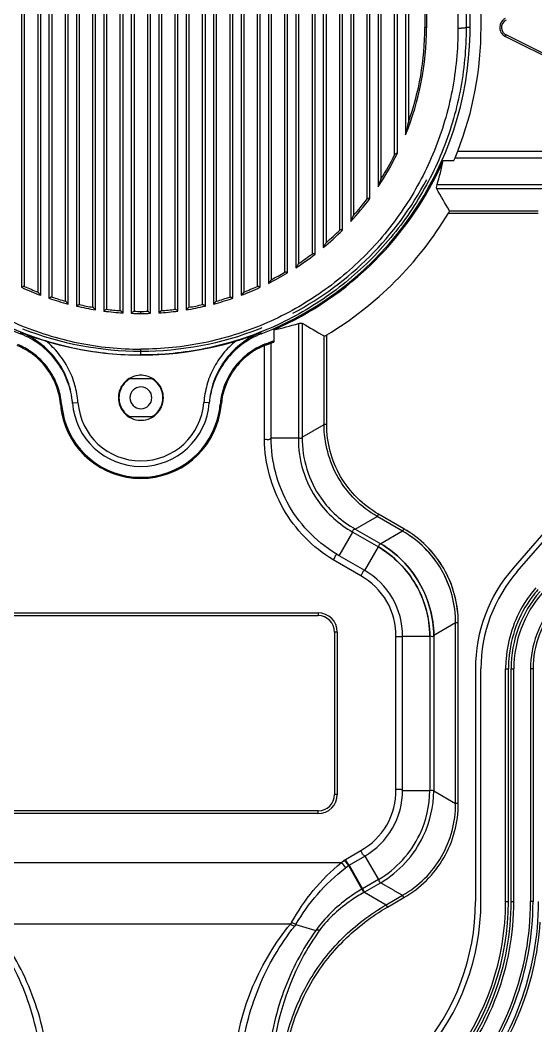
# Model space of a CAD drawing. Header units: millimetres. Extents: x -1070 to 42146, y 1440 to 12921.
# Drawn here: x 6972.3 to 7066.3, y 2835.8 to 3019.2 of the extents above; entities that cross this region are included whole.
import ezdxf

# ---------------------------------------------------------------- set-up
doc = ezdxf.new("R2010")
doc.units = ezdxf.units.MM

msp = doc.modelspace()

# ---------------------------------------------------------------- linework, layer by layer
at = {"color": 7, "linetype": 'Continuous', "lineweight": -3}
for p, q in [((6972.525, 3057.826), (6972.525, 2970.461)), ((6973.025, 3057.826), (6973.025, 2970.64)), ((6975.525, 2969.592), (6975.525, 3057.826)), ((6976.025, 2969.002), (6976.025, 3057.826)), ((6977.525, 3057.826), (6977.525, 2968.466)), ((6978.025, 3057.826), (6978.025, 2968.693)), ((6980.525, 2967.936), (6980.525, 3057.826)), ((6981.025, 2967.411), (6981.025, 3057.826)), ((6982.525, 3057.826), (6982.525, 2967.04)), ((6983.025, 3057.826), (6983.025, 2967.314)), ((6985.525, 2966.821), (6985.525, 3057.826)), ((6986.025, 2966.353), (6986.025, 3057.826)), ((6987.525, 3057.826), (6987.525, 2966.135)), ((6988.025, 3057.826), (6988.025, 2966.455)), ((6990.525, 2966.212), (6990.525, 3057.826)), ((6991.025, 2965.796), (6991.025, 3057.826)), ((6992.525, 3057.826), (6992.525, 2965.724)), ((6993.025, 3057.826), (6993.025, 2966.091)), ((6995.525, 2966.091), (6995.525, 3057.826)), ((6996.025, 2965.724), (6996.025, 3057.826)), ((6997.525, 3057.826), (6997.525, 2965.796)), ((6998.025, 3057.826), (6998.025, 2966.212)), ((7000.525, 2966.455), (7000.525, 3057.826)), ((7001.025, 2966.135), (7001.025, 3057.826)), ((7002.525, 3057.826), (7002.525, 2966.353)), ((7003.025, 3057.826), (7003.025, 2966.821)), ((7005.525, 2967.314), (7005.525, 3057.826)), ((7006.025, 2967.04), (7006.025, 3057.826)), ((7007.525, 3057.826), (7007.525, 2967.411)), ((7008.025, 3057.826), (7008.025, 2967.936)), ((7010.525, 2968.693), (7010.525, 3057.826)), ((7011.025, 2968.466), (7011.025, 3057.826)), ((7012.525, 3057.826), (7012.525, 2969.002)), ((7013.025, 3057.826), (7013.025, 2969.592)), ((7015.525, 2970.64), (7015.525, 3057.826)), ((7016.025, 2970.461), (7016.025, 3057.826)), ((7017.525, 3057.826), (7017.525, 2971.181)), ((7018.025, 3057.826), (7018.025, 2971.848)), ((7020.525, 2973.239), (7020.525, 3057.826)), ((7021.025, 2973.101), (7021.025, 3057.826)), ((7022.525, 3057.826), (7022.525, 2974.036)), ((7023.025, 3057.826), (7023.025, 2974.797)), ((7025.525, 2976.592), (7025.525, 3057.826)), ((7026.025, 2976.509), (7026.025, 3057.826)), ((7027.525, 3057.826), (7027.525, 2977.71)), ((7028.025, 3057.826), (7028.025, 2978.596)), ((7030.525, 2980.917), (7030.525, 3057.826)), ((7031.025, 2980.898), (7031.025, 3057.826)), ((7032.525, 3057.826), (7032.525, 2982.459)), ((7033.025, 3057.826), (7033.025, 2983.526)), ((7035.525, 2986.613), (7035.525, 3057.826)), ((7036.025, 2986.68), (7036.025, 3057.826)), ((7037.525, 3057.826), (7037.525, 2988.806)), ((7038.025, 3057.826), (7038.025, 2990.185)), ((7040.525, 2994.673), (7040.525, 3057.826)), ((7041.025, 2994.887), (7041.025, 3057.826)), ((7042.525, 3057.826), (7042.525, 2998.251)), ((7043.025, 3057.826), (7043.025, 3000.462)), ((7046.025, 3057.826), (7046.025, 3017.826)), ((7046.325, 3057.826), (7046.325, 3017.791)), ((7054.275, 3017.826), (7054.275, 3052.473)), ((7056.275, 3017.826), (7056.275, 3040.347)), ((7054.275, 3017.826), (7053.552, 3017.826)), ((7060.679, 3016.194), (7060.824, 3016.484)), ((7085.728, 3003.669), (7060.679, 3016.194)), ((7085.873, 3003.96), (7060.824, 3016.484)), ((7040.525, 2994.61), (7040.525, 2994.673)), ((7051.55, 2994.087), (7069.065, 2994.088)), ((7052.04, 2995.305), (7069.411, 2995.305)), ((7049.393, 2993.583), (7051.339, 2993.583)), ((7037.995, 2990.139), (7037.987, 2990.125)), ((7068.964, 2988.408), (7048.189, 2988.408)), ((7069.065, 2989.122), (7048.248, 2989.122)), ((7035.525, 2986.577), (7035.525, 2986.613)), ((7032.999, 2983.497), (7032.976, 2983.462)), ((7050.325, 2983.949), (7066.669, 2983.949)), ((7050.499, 2984.432), (7066.669, 2984.432)), ((7030.525, 2980.894), (7030.525, 2980.917)), ((7028.002, 2978.577), (7027.97, 2978.535)), ((7025.525, 2976.577), (7025.525, 2976.592)), ((7020.525, 2973.228), (7020.525, 2973.239)), ((7017.963, 2971.794), (7017.525, 2971.181)), ((7018.007, 2971.838), (7017.963, 2971.794)), ((7012.959, 2969.541), (7012.525, 2969.002)), ((6994.275, 2965.695), (6994.275, 2966.076)), ((7018.517, 2962.707), (7018.517, 2960.493)), ((7022.978, 2963.852), (7022.979, 2943.035)), ((7023.693, 2963.912), (7023.693, 2943.137)), ((7027.668, 2945.432), (7027.668, 2961.601)), ((7028.151, 2945.432), (7028.151, 2961.775)), ((6994.275, 2958.124), (6994.275, 2959.189)), ((7016.796, 2959.844), (7016.719, 2960.029)), ((7016.796, 2942.69), (7016.801, 2959.846)), ((7018.012, 2943.035), (7018.013, 2960.114)), ((7018.013, 2960.114), (7018.013, 2960.284)), ((6992.338, 2953.826), (6996.211, 2953.826)), ((6979.627, 2949.083), (6979.826, 2949.1)), ((6981.809, 2949.392), (6982.807, 2949.467)), ((7006.74, 2949.392), (7005.742, 2949.467)), ((7008.922, 2949.083), (7008.723, 2949.1)), ((6996.211, 2946.826), (6992.338, 2946.826)), ((7023.693, 2943.137), (7027.668, 2945.432)), ((7028.151, 2945.432), (7027.668, 2945.432)), ((7085.11, 2945.742), (7062.119, 2919.293)), ((7062.874, 2918.637), (7085.865, 2945.086)), ((7018.012, 2943.035), (7022.979, 2943.035)), ((7033.352, 2926.406), (7037.327, 2928.701)), ((7037.569, 2929.12), (7037.327, 2928.701)), ((7041.978, 2926.017), (7037.327, 2928.701)), ((7042.219, 2926.435), (7037.569, 2929.12)), ((7033.352, 2926.406), (7038.002, 2923.721)), ((7041.978, 2926.017), (7038.002, 2923.721)), ((7042.219, 2926.435), (7041.978, 2926.017)), ((7030.423, 2921.536), (7032.908, 2925.84)), ((7032.908, 2925.84), (7037.556, 2923.152)), ((7035.075, 2918.854), (7037.556, 2923.152)), ((7034.338, 2917.873), (7029.315, 2920.773)), ((7035.075, 2918.854), (7030.423, 2921.536)), ((6961.975, 2911.126), (7026.575, 2911.126)), ((6961.975, 2911.126), (7026.575, 2911.126)), ((6961.975, 2910.626), (7026.575, 2910.626)), ((6961.975, 2910.626), (7026.575, 2910.626)), ((7026.575, 2911.126), (7026.575, 2910.626)), ((7026.575, 2911.126), (7026.575, 2910.626)), ((7051.637, 2909.286), (7047.661, 2906.991)), ((7051.637, 2909.286), (7047.661, 2906.991)), ((7051.637, 2876.365), (7051.637, 2909.286)), ((7052.12, 2909.286), (7051.637, 2909.286)), ((7052.12, 2909.286), (7051.637, 2909.286)), ((7052.12, 2876.365), (7052.12, 2909.286)), ((7030.075, 2907.626), (7029.575, 2907.626)), ((7029.575, 2907.626), (7029.575, 2878.026)), ((7030.075, 2907.626), (7029.575, 2907.626)), ((7030.075, 2907.626), (7030.075, 2878.026)), ((7040.764, 2878.913), (7040.764, 2906.739)), ((7041.982, 2906.89), (7046.946, 2906.89)), ((7041.982, 2878.762), (7041.982, 2906.89)), ((7041.982, 2906.89), (7046.946, 2906.89)), ((7046.946, 2906.89), (7046.946, 2878.762)), ((7047.661, 2906.991), (7047.661, 2878.661)), ((7055.251, 2900.924), (7055.251, 2858.504)), ((7056.251, 2858.504), (7056.251, 2900.924)), ((7060.751, 2858.504), (7060.751, 2900.924)), ((7060.751, 2900.924), (7061.251, 2900.924)), ((7061.251, 2858.504), (7061.251, 2900.924)), ((7061.751, 2858.504), (7061.751, 2900.924)), ((7061.751, 2900.924), (7062.251, 2900.924)), ((7062.251, 2858.504), (7062.251, 2900.924)), ((7065.293, 2900.924), (7065.293, 2858.504)), ((7065.751, 2900.924), (7065.293, 2900.924)), ((7065.751, 2900.924), (7065.751, 2858.504)), ((7041.982, 2878.762), (7046.946, 2878.762)), ((7047.661, 2878.661), (7051.637, 2876.365)), ((7030.075, 2878.026), (7029.575, 2878.026)), ((7026.575, 2875.026), (6961.975, 2875.026)), ((7026.575, 2874.526), (7026.575, 2875.026)), ((7052.12, 2876.365), (7051.637, 2876.365)), ((7026.575, 2874.526), (6961.975, 2874.526)), ((7031.539, 2866.163), (7034.338, 2867.779)), ((6957.733, 2865.612), (7030.816, 2865.612)), ((7030.816, 2865.612), (7031.353, 2866.02)), ((7030.816, 2865.612), (7031.562, 2864.629)), ((7031.353, 2866.02), (7031.539, 2866.163)), ((7031.353, 2866.02), (7032.088, 2865.04)), ((7032.212, 2865.146), (7035.075, 2866.798)), ((7035.075, 2866.798), (7037.556, 2862.499)), ((7031.562, 2864.629), (7032.089, 2865.039)), ((7032.088, 2865.041), (7032.215, 2865.141)), ((7032.088, 2865.041), (7034.566, 2860.77)), ((7032.212, 2865.146), (7034.695, 2860.845)), ((7037.556, 2862.499), (7034.695, 2860.845)), ((7038.002, 2861.93), (7035.011, 2860.204)), ((7038.002, 2861.93), (7040.399, 2860.546)), ((7034.695, 2860.845), (7034.566, 2860.77)), ((7035.011, 2860.204), (7034.905, 2860.143)), ((7035.011, 2860.204), (7038.987, 2857.908)), ((7040.399, 2860.546), (7040.515, 2860.48)), ((7040.515, 2860.48), (7041.978, 2859.635)), ((7038.987, 2857.908), (7041.37, 2859.284)), ((7039.228, 2857.49), (7042.219, 2859.217)), ((7041.37, 2859.284), (7041.978, 2859.635)), ((7042.219, 2859.217), (7041.978, 2859.635)), ((7060.751, 2858.504), (7061.251, 2858.504)), ((7061.751, 2858.504), (7062.251, 2858.504)), ((7065.751, 2858.504), (7065.293, 2858.504)), ((7039.228, 2857.49), (7038.987, 2857.908)), ((7021.534, 2854.398), (6967.015, 2854.398)), ((7022.541, 2854.284), (7026.147, 2853.195))]:
    msp.add_line(p, q, dxfattribs=at)
for centre, radius, start, end in [((16810.522, 3057.804), 9758.551, 179.9998714, 180.2357639), ((16726.316, 3057.804), 9672.847, 179.9998709, 180.236806), ((6994.189, 3017.79), 52.136, 337.98928, 0.0005), ((6994.275, 3017.826), 51.75, 340.39514, 0), ((6994.275, 3017.826), 62, 338.70048, 0), ((6994.275, 3017.826), 60, 358.91094, 0), ((7061.495, 3017.826), 1.825, 133.41089, 192.46167), ((7061.495, 3017.826), 1.5, 133.48145, 201.14593), ((7061.495, 3017.826), 1.825, 116.56505, 133.41089), ((7061.495, 3017.826), 1.5, 116.56505, 133.48145), ((6994.275, 3017.826), 60, 181.08906, 248.56649), ((6994.275, 3017.826), 60, 291.43351, 358.91094), ((7061.495, 3017.826), 1.825, 192.46167, 226.21234), ((7061.495, 3017.826), 1.5, 201.14593, 226.51921), ((7061.495, 3017.826), 1.825, 226.21234, 243.43495), ((7061.495, 3017.826), 1.5, 226.51921, 243.43495), ((6994.275, 3017.826), 51.75, 340.28111, 340.39514), ((6994.213, 3017.78), 52.109, 326.21823, 333.93918), ((6994.275, 3017.826), 51.75, 327.71596, 333.34447), ((6994.275, 3017.826), 51.75, 333.34447, 333.42269), ((6994.275, 3017.826), 62, 336.98268, 337.48775), ((6994.275, 3017.826), 62, 337.48775, 338.70048), ((6994.275, 3017.826), 60.214, 293.74111, 336.25889), ((6994.275, 3017.826), 51.75, 327.65571, 327.71596), ((6994.275, 3017.826), 59, 298.00459, 332.00012), ((6831.232, 2859.679), 252.273, 29.63806, 30.68238), ((6994.206, 3017.789), 52.121, 317.3236, 323.35465), ((6994.275, 3017.826), 51.75, 318.48586, 322.85419), ((6994.275, 3017.826), 51.75, 322.85419, 322.90375), ((6994.275, 3017.826), 65.493, 301.14836, 328.85164), ((6994.275, 3017.826), 51.75, 318.44392, 318.48586), ((6994.229, 3017.773), 52.093, 309.72925, 314.93859), ((6994.275, 3017.826), 51.75, 310.7057, 314.46577), ((6994.275, 3017.826), 51.75, 314.46577, 314.5023), ((6994.275, 3017.826), 51.75, 310.67346, 310.7057), ((6994.244, 3017.759), 52.072, 302.89492, 307.61227), ((6994.275, 3017.826), 51.75, 303.74898, 307.14719), ((6994.275, 3017.826), 51.75, 307.14719, 307.17616), ((6994.275, 3017.826), 51.75, 303.72273, 303.74898), ((6994.256, 3017.744), 52.054, 296.55221, 300.94744), ((6994.275, 3017.826), 51.75, 297.29625, 297.31827), ((6994.275, 3017.826), 51.75, 297.31827, 300.48031), ((6994.275, 3017.826), 51.75, 300.48031, 300.5047), ((6994.286, 3017.733), 52.041, 245.2814, 249.45721), ((6994.275, 3017.826), 51.75, 245.73487, 245.75571), ((6994.275, 3017.826), 51.75, 245.75571, 248.75733), ((6994.263, 3017.733), 52.041, 290.54279, 294.7186), ((6994.275, 3017.826), 51.75, 291.24267, 294.24429), ((6994.275, 3017.826), 51.75, 294.24429, 294.26513), ((6994.275, 3017.826), 51.75, 248.75733, 248.77693), ((6994.282, 3017.727), 52.033, 251.21307, 255.23918), ((6994.275, 3017.826), 51.75, 251.68034, 251.69877), ((6994.275, 3017.826), 51.75, 251.69877, 254.59125), ((6994.267, 3017.727), 52.033, 284.76082, 288.78693), ((6994.275, 3017.826), 51.75, 285.40875, 288.30123), ((6994.275, 3017.826), 51.75, 288.30123, 288.31966), ((6994.275, 3017.826), 51.75, 291.22307, 291.24267), ((6994.275, 3017.826), 51.75, 254.59125, 254.60922), ((6994.278, 3017.719), 52.025, 256.94283, 260.87158), ((6994.275, 3017.826), 51.75, 257.42699, 257.44398), ((6994.275, 3017.826), 51.75, 257.44398, 260.26539), ((6994.275, 3017.826), 51.75, 260.26539, 260.28219), ((6994.275, 3017.826), 51.75, 263.047, 263.06329), ((6994.275, 3017.826), 51.75, 263.06329, 265.84449), ((6994.275, 3017.826), 51.75, 274.15551, 276.93671), ((6994.275, 3017.826), 51.75, 276.93671, 276.953), ((6994.271, 3017.719), 52.025, 279.12842, 283.05717), ((6994.275, 3017.826), 51.75, 279.71781, 279.73461), ((6994.275, 3017.826), 51.75, 279.73461, 282.55602), ((6994.275, 3017.826), 51.75, 282.55602, 282.57301), ((6994.275, 3017.826), 51.75, 285.39078, 285.40875), ((6994.276, 3017.714), 52.019, 262.54273, 266.41644), ((6994.275, 3017.826), 51.75, 265.84449, 265.86054), ((6994.275, 3017.704), 52.01, 268.07159, 269.99981), ((6994.275, 3017.826), 51.75, 268.59998, 268.6158), ((6994.275, 3017.826), 51.75, 268.6158, 270), ((6994.275, 3017.826), 51.75, 270, 271.3842), ((6994.274, 3017.704), 52.01, 270.00019, 271.92841), ((6994.275, 3017.826), 51.75, 271.3842, 271.40002), ((6994.273, 3017.714), 52.019, 273.58356, 277.45727), ((6994.275, 3017.826), 51.75, 274.13946, 274.15551), ((6994.275, 3017.826), 59, 248.54205, 291.45795), ((6994.275, 3017.826), 59, 291.45795, 291.99994), ((7152.422, 3180.868), 252.273, 239.31762, 240.36194), ((7001.506, 2962.022), 29.157, 179.5727, 180.09088), ((6987.043, 2962.022), 29.157, 359.90912, 0.4273), ((6966.843, 2947.969), 12.85, 53.23352, 67.53289), ((6966.868, 2948.014), 12.998, 54.89393, 67.56168), ((6994.275, 3017.826), 59.721, 253.17026, 286.82974), ((7021.682, 2948.012), 13.001, 117.23323, 125.66764), ((7021.691, 2947.998), 12.818, 117.24025, 125.66214), ((7021.678, 2948.02), 12.993, 115.97378, 117.23261), ((7021.712, 2947.951), 12.869, 112.43683, 117.23053), ((7021.683, 2948.009), 13.004, 112.43902, 115.97326), ((7021.676, 2948.025), 12.987, 111.43364, 112.43896), ((7021.911, 2946.096), 14.668, 109.44872, 110.38888), ((6994.275, 3017.826), 62, 291.43351, 291.89913), ((6992.458, 3029.466), 73.751, 289.45868, 290.27339), ((6994.275, 3017.826), 62, 291.89913, 292.31463), ((6994.275, 3017.826), 62, 292.31463, 292.61085), ((6994.396, 3017.826), 62.2, 292.31463, 292.81735), ((6966.859, 2948.003), 13.013, 16.21243, 54.8893), ((6966.858, 2948.002), 12.814, 16.21359, 53.20108), ((7021.691, 2948.002), 13.014, 125.67389, 162.92209), ((7021.69, 2948.002), 12.814, 125.67284, 162.92162), ((6994.275, 2950.326), 4.1, 96.92308, 145.38462), ((6994.275, 2950.326), 4, 118.95502, 139.30343), ((6994.275, 2950.326), 4.1, 83.07692, 96.92308), ((6994.275, 2950.326), 4.1, 34.61538, 83.07692), ((6994.275, 2950.326), 4, 40.69638, 61.04498), ((6994.275, 2950.326), 4, 139.30343, 180), ((6994.275, 2950.326), 4.1, 159.23077, 163.8474), ((6994.275, 2950.326), 4.1, 145.38462, 159.23077), ((6994.275, 2950.326), 2, 0, 180), ((6994.275, 2950.326), 4, 0, 40.69638), ((6994.275, 2950.326), 4.1, 20.76923, 34.61538), ((6994.275, 2950.326), 4.1, 0, 20.76923), ((7021.698, 2947.999), 13.022, 162.91828, 175.15025), ((7021.734, 2947.992), 12.859, 162.9351, 175.13286), ((6966.841, 2947.997), 12.832, 9.49956, 16.21489), ((6966.852, 2947.999), 13.021, 9.49704, 16.21811), ((6966.845, 2947.998), 12.828, 4.85105, 9.49631), ((6966.847, 2947.999), 13.026, 4.85036, 9.49672), ((6966.847, 2947.999), 15.026, 5.32196, 7.06333), ((6966.826, 2948.27), 15.025, 4.28349, 6.02585), ((6994.275, 2950.326), 4.1, 163.8474, 180), ((6994.275, 2950.326), 4.1, 180, 200.76923), ((6994.275, 2950.326), 4, 180, 220.69638), ((6994.275, 2950.326), 2, 180, 0), ((6994.275, 2950.326), 4, 319.30343, 0), ((6994.275, 2950.326), 4.1, 343.8474, 0), ((7021.723, 2948.27), 15.025, 173.90716, 175.71647), ((7021.702, 2947.999), 15.026, 172.86973, 174.67803), ((6994.275, 2950.326), 14.7, 184.84983, 190.57653), ((6994.275, 2950.326), 14.5, 184.84983, 190.52632), ((6966.862, 2948), 15.011, 4.84986, 5.32178), ((6994.275, 2950.326), 12.5, 184.283, 355.717), ((6994.275, 2950.326), 11.5, 184.283, 355.717), ((6994.275, 2950.326), 4.1, 200.76923, 214.61538), ((6994.275, 2950.326), 4.1, 325.38462, 339.23077), ((6994.275, 2950.326), 4.1, 339.23077, 343.8474), ((7021.687, 2948), 15.011, 174.67822, 175.15014), ((6994.275, 2950.326), 14.5, 349.47355, 355.15017), ((6994.275, 2950.326), 14.7, 349.37326, 355.15017), ((6994.275, 2950.326), 14.7, 190.57653, 349.37326), ((6994.275, 2950.326), 14.5, 190.52632, 349.47355), ((6994.275, 2950.326), 4.1, 214.61538, 263.07692), ((6994.275, 2950.326), 4, 220.69638, 241.04498), ((6994.275, 2950.326), 4.1, 263.07692, 276.92308), ((6994.275, 2950.326), 4.1, 276.92308, 325.38462), ((6994.275, 2950.326), 4, 298.95502, 319.30343), ((7027.851, 2906.701), 19.101, 30.01062, 59.46096), ((7027.919, 2906.743), 19.745, 30.00407, 59.29632), ((7083.251, 2900.924), 28, 139, 180), ((7083.251, 2900.924), 27, 139, 180), ((7027.841, 2906.709), 19.106, 0.54259, 29.97723), ((7027.916, 2906.748), 19.746, 0.70355, 29.98793), ((7083.251, 2900.924), 21.5, 139, 180), ((7083.251, 2900.924), 22.5, 139, 148.12423), ((7083.251, 2900.924), 22.5, 139, 148.12423), ((7083.251, 2900.924), 22, 139, 143.55557), ((7083.251, 2900.924), 22, 139, 143.55557), ((7083.251, 2900.924), 22, 143.55557, 175.44446), ((7083.251, 2900.924), 22, 143.55557, 175.44446), ((7083.251, 2900.924), 21, 139, 180), ((7083.251, 2900.924), 22.5, 148.12423, 175.4116), ((7083.251, 2900.924), 22.5, 148.12423, 175.4116), ((7083.251, 2900.924), 17.958, 139, 180), ((7083.251, 2900.924), 17.5, 139, 180), ((7026.575, 2907.626), 3.5, 0, 90), ((7026.575, 2907.626), 3.5, 0, 90), ((7026.575, 2907.626), 3, 0, 90), ((7026.575, 2907.626), 3, 0, 90), ((7083.251, 2900.924), 22.5, 175.4116, 180), ((7083.251, 2900.924), 22, 175.44446, 180), ((7027.853, 2878.939), 19.094, 334.59076, 359.46812), ((7027.917, 2878.903), 19.745, 334.58636, 359.29822), ((7026.575, 2878.026), 3, 270, 0), ((7026.575, 2878.026), 3.5, 270, 0), ((7027.859, 2878.942), 19.09, 300.53071, 334.5756), ((7027.922, 2878.905), 19.741, 300.70126, 334.57518), ((7013.251, 2858.504), 42, 319, 0), ((7013.251, 2858.504), 43, 319, 0), ((7013.251, 2858.504), 48.5, 319, 0), ((7013.251, 2858.504), 49, 319, 0), ((7013.251, 2858.504), 47.5, 322.41991, 0), ((7013.251, 2858.504), 48, 322.41667, 0), ((7013.251, 2858.504), 52.042, 319, 0), ((7013.251, 2858.504), 52.5, 319, 0), ((7013.251, 2858.504), 53.5, 319, 0), ((7031.05, 2847.408), 11.807, 141.92271, 143.69975), ((7013.251, 2858.504), 53.958, 319, 355.98531), ((7030.373, 2847.552), 10.337, 139.33201, 141.31196), ((7100.042, 2783.057), 53.5, 98, 139)]:
    msp.add_arc(centre, radius, start, end, dxfattribs=at)
for centre, major_axis, start_param, end_param in [((6994.275, 3005.969), (0, 57.668), -1.867258, -1.7872617), ((7006.131, 3017.826), (57.668, 0), -1.354331, -1.2743346)]:
    msp.add_ellipse(centre, major_axis=major_axis, ratio=0.9786351, start_param=start_param, end_param=end_param, dxfattribs=at)
for points, knots in [([(6934.997, 3017.826), (6934.981, 3013.933), (6935.716, 3006.137), (6939.064, 2994.915), (6944.516, 2984.574), (6951.871, 2975.491), (6960.874, 2967.997), (6971.211, 2962.388), (6982.491, 2958.91), (6990.35, 2958.124), (6994.275, 2958.124)], [0, 0, 0, 0, 0.1251144, 0.2497595, 0.374091, 0.498394, 0.6229962, 0.7481432, 0.8738798, 1, 1, 1, 1]), ([(7053.552, 3017.826), (7053.568, 3013.933), (7052.834, 3006.137), (7049.485, 2994.915), (7044.033, 2984.574), (7036.678, 2975.491), (7027.675, 2967.997), (7017.338, 2962.388), (7006.058, 2958.91), (6998.199, 2958.124), (6994.275, 2958.124)], [0, 0, 0, 0, 0.1251144, 0.2497595, 0.374091, 0.498394, 0.6229962, 0.7481432, 0.8738798, 1, 1, 1, 1]), ([(7046.325, 3017.791), (7046.286, 3017.791), (7046.215, 3017.792), (7046.123, 3017.799), (7046.062, 3017.808), (7046.033, 3017.816), (7046.025, 3017.823), (7046.025, 3017.826)], [0, 0, 0, 0, 0.375574, 0.6948417, 0.9107848, 0.9706595, 1, 1, 1, 1]), ([(7053.552, 3017.826), (7053.547, 3017.81), (7053.499, 3017.782), (7053.41, 3017.754), (7053.267, 3017.725), (7053.083, 3017.7), (7052.86, 3017.679), (7052.513, 3017.657), (7052.24, 3017.65), (7052.053, 3017.649)], [0, 0, 0, 0, 0.0330861, 0.096595, 0.1915285, 0.3152471, 0.4635662, 0.6312398, 1, 1, 1, 1]), ([(6936.496, 3017.649), (6936.48, 3013.845), (6937.192, 3006.229), (6940.441, 2995.26), (6945.737, 2985.145), (6952.89, 2976.249), (6961.657, 2968.897), (6971.74, 2963.385), (6982.757, 2959.963), (6990.439, 2959.189), (6994.275, 2959.189)], [0, 0, 0, 0, 0.1251275, 0.249761, 0.3740615, 0.4983266, 0.6229014, 0.7480487, 0.8738203, 1, 1, 1, 1]), ([(7052.053, 3017.649), (7052.069, 3013.845), (7051.357, 3006.229), (7048.108, 2995.26), (7042.812, 2985.145), (7035.66, 2976.249), (7026.892, 2968.897), (7016.809, 2963.385), (7005.792, 2959.963), (6998.11, 2959.189), (6994.275, 2959.189)], [0, 0, 0, 0, 0.1251275, 0.249761, 0.3740615, 0.4983266, 0.6229014, 0.7480487, 0.8738203, 1, 1, 1, 1]), ([(7042.99, 3000.365), (7042.976, 3000.326), (7042.954, 3000.241), (7042.913, 3000.069), (7042.865, 2999.847), (7042.808, 2999.58), (7042.734, 2999.224), (7042.64, 2998.78), (7042.563, 2998.427), (7042.525, 2998.251)], [0, 0, 0, 0, 0.0582009, 0.1202619, 0.2461683, 0.3724634, 0.4986372, 0.7501148, 1, 1, 1, 1]), ([(7041.025, 2994.887), (7040.972, 2994.872), (7040.872, 2994.847), (7040.734, 2994.808), (7040.622, 2994.758), (7040.571, 2994.702), (7040.556, 2994.673)], [0, 0, 0, 0, 0.3111429, 0.5881565, 0.8128681, 1, 1, 1, 1]), ([(7037.987, 2990.125), (7037.963, 2990.078), (7037.925, 2989.973), (7037.867, 2989.813), (7037.81, 2989.646), (7037.734, 2989.421), (7037.64, 2989.14), (7037.563, 2988.917), (7037.525, 2988.806)], [0, 0, 0, 0, 0.1129388, 0.2381463, 0.3654384, 0.4931188, 0.7477363, 1, 1, 1, 1]), ([(7048.189, 2988.408), (7048.142, 2988.486), (7048.149, 2988.748), (7048.205, 2988.977), (7048.248, 2989.122)], [0, 0, 0, 0, 0.3754313, 1, 1, 1, 1]), ([(7036.025, 2986.68), (7035.925, 2986.675), (7035.789, 2986.676), (7035.627, 2986.664), (7035.567, 2986.633), (7035.552, 2986.613)], [0, 0, 0, 0, 0.6144303, 0.8399028, 1, 1, 1, 1]), ([(7032.976, 2983.462), (7032.955, 2983.427), (7032.918, 2983.348), (7032.844, 2983.185), (7032.751, 2982.971), (7032.639, 2982.714), (7032.563, 2982.543), (7032.525, 2982.459)], [0, 0, 0, 0, 0.1117346, 0.2356781, 0.4909463, 0.7468336, 1, 1, 1, 1]), ([(7050.325, 2983.949), (7050.382, 2984.042), (7050.448, 2984.186), (7050.531, 2984.376), (7050.499, 2984.432)], [0, 0, 0, 0, 0.6291482, 1, 1, 1, 1]), ([(7031.025, 2980.898), (7030.972, 2980.903), (7030.872, 2980.915), (7030.735, 2980.933), (7030.63, 2980.945), (7030.565, 2980.933), (7030.548, 2980.917)], [0, 0, 0, 0, 0.3287359, 0.6251837, 0.8541346, 1, 1, 1, 1]), ([(7027.97, 2978.535), (7027.931, 2978.474), (7027.86, 2978.339), (7027.714, 2978.063), (7027.602, 2977.85), (7027.525, 2977.71)], [0, 0, 0, 0, 0.2321893, 0.4878011, 1, 1, 1, 1]), ([(7026.025, 2976.509), (7025.972, 2976.519), (7025.872, 2976.542), (7025.734, 2976.578), (7025.631, 2976.603), (7025.563, 2976.606), (7025.545, 2976.592)], [0, 0, 0, 0, 0.3288262, 0.6288634, 0.8617886, 1, 1, 1, 1]), ([(7022.959, 2974.729), (7022.923, 2974.678), (7022.853, 2974.564), (7022.711, 2974.332), (7022.601, 2974.153), (7022.525, 2974.036)], [0, 0, 0, 0, 0.2317004, 0.4867506, 1, 1, 1, 1]), ([(7023.005, 2974.784), (7022.997, 2974.778), (7022.981, 2974.76), (7022.967, 2974.741), (7022.959, 2974.729)], [0, 0, 0, 0, 0.4048572, 1, 1, 1, 1]), ([(7021.025, 2973.101), (7020.972, 2973.116), (7020.871, 2973.149), (7020.735, 2973.198), (7020.637, 2973.233), (7020.576, 2973.246), (7020.551, 2973.243), (7020.543, 2973.239)], [0, 0, 0, 0, 0.3261159, 0.627304, 0.8637867, 0.9447009, 1, 1, 1, 1]), ([(6972.966, 2970.646), (6972.938, 2970.639), (6972.875, 2970.612), (6972.73, 2970.545), (6972.61, 2970.493), (6972.525, 2970.461)], [0, 0, 0, 0, 0.1826221, 0.4287203, 1, 1, 1, 1]), ([(6973.007, 2970.648), (6973.005, 2970.649), (6972.991, 2970.652), (6972.977, 2970.649), (6972.966, 2970.646)], [0, 0, 0, 0, 0.1955746, 1, 1, 1, 1]), ([(7016.025, 2970.461), (7015.972, 2970.481), (7015.872, 2970.522), (7015.735, 2970.584), (7015.636, 2970.629), (7015.575, 2970.65), (7015.55, 2970.652), (7015.542, 2970.648)], [0, 0, 0, 0, 0.3228812, 0.6246867, 0.8652134, 0.947133, 1, 1, 1, 1]), ([(6976.025, 2969.002), (6975.979, 2969.056), (6975.888, 2969.166), (6975.779, 2969.305), (6975.694, 2969.413), (6975.635, 2969.487), (6975.591, 2969.541), (6975.56, 2969.572), (6975.547, 2969.583), (6975.541, 2969.586)], [0, 0, 0, 0, 0.2806344, 0.5621427, 0.6985582, 0.8262248, 0.9340022, 0.9738533, 1, 1, 1, 1]), ([(6977.958, 2968.688), (6977.929, 2968.676), (6977.865, 2968.642), (6977.723, 2968.564), (6977.607, 2968.503), (6977.525, 2968.466)], [0, 0, 0, 0, 0.1929457, 0.4412188, 1, 1, 1, 1]), ([(6978.009, 2968.699), (6978.006, 2968.7), (6977.988, 2968.701), (6977.971, 2968.694), (6977.958, 2968.688)], [0, 0, 0, 0, 0.1780724, 1, 1, 1, 1]), ([(7011.025, 2968.466), (7010.972, 2968.49), (7010.872, 2968.539), (7010.753, 2968.604), (7010.667, 2968.651), (7010.615, 2968.678), (7010.575, 2968.696), (7010.549, 2968.702), (7010.541, 2968.699)], [0, 0, 0, 0, 0.3188086, 0.6203079, 0.7529469, 0.8648103, 0.948394, 1, 1, 1, 1]), ([(7013.008, 2969.586), (7013, 2969.583), (7012.983, 2969.567), (7012.968, 2969.551), (7012.959, 2969.541)], [0, 0, 0, 0, 0.3879949, 1, 1, 1, 1]), ([(6981.025, 2967.411), (6980.977, 2967.46), (6980.885, 2967.56), (6980.773, 2967.686), (6980.688, 2967.784), (6980.63, 2967.849), (6980.587, 2967.896), (6980.558, 2967.922), (6980.546, 2967.93), (6980.54, 2967.932)], [0, 0, 0, 0, 0.2864875, 0.5723872, 0.7092949, 0.8352563, 0.9385288, 0.9756776, 1, 1, 1, 1]), ([(6982.96, 2967.302), (6982.931, 2967.287), (6982.867, 2967.246), (6982.724, 2967.155), (6982.607, 2967.084), (6982.525, 2967.04)], [0, 0, 0, 0, 0.195479, 0.4453108, 1, 1, 1, 1]), ([(6983.009, 2967.317), (6983.003, 2967.318), (6982.985, 2967.314), (6982.97, 2967.307), (6982.96, 2967.302)], [0, 0, 0, 0, 0.3910695, 1, 1, 1, 1]), ([(6986.025, 2966.353), (6985.976, 2966.398), (6985.882, 2966.488), (6985.768, 2966.603), (6985.682, 2966.691), (6985.625, 2966.75), (6985.58, 2966.791), (6985.552, 2966.816), (6985.539, 2966.818)], [0, 0, 0, 0, 0.2924032, 0.5823333, 0.7193772, 0.8433227, 0.9423755, 1, 1, 1, 1]), ([(6987.962, 2966.437), (6987.932, 2966.419), (6987.867, 2966.372), (6987.724, 2966.267), (6987.607, 2966.186), (6987.525, 2966.135)], [0, 0, 0, 0, 0.1986336, 0.4499147, 1, 1, 1, 1]), ([(6988.01, 2966.456), (6988.003, 2966.457), (6987.986, 2966.451), (6987.971, 2966.443), (6987.962, 2966.437)], [0, 0, 0, 0, 0.3866262, 1, 1, 1, 1]), ([(7001.025, 2966.135), (7000.973, 2966.166), (7000.875, 2966.232), (7000.757, 2966.316), (7000.671, 2966.38), (7000.617, 2966.419), (7000.576, 2966.445), (7000.549, 2966.458), (7000.539, 2966.456)], [0, 0, 0, 0, 0.3091021, 0.6078018, 0.7430346, 0.859786, 0.948245, 1, 1, 1, 1]), ([(7002.957, 2966.781), (7002.925, 2966.751), (7002.859, 2966.683), (7002.717, 2966.538), (7002.604, 2966.426), (7002.525, 2966.353)], [0, 0, 0, 0, 0.2148981, 0.4690111, 1, 1, 1, 1]), ([(7003.01, 2966.818), (7003.002, 2966.817), (7002.983, 2966.804), (7002.967, 2966.79), (7002.957, 2966.781)], [0, 0, 0, 0, 0.3787198, 1, 1, 1, 1]), ([(7006.025, 2967.04), (7005.973, 2967.067), (7005.873, 2967.125), (7005.755, 2967.199), (7005.669, 2967.255), (7005.615, 2967.288), (7005.575, 2967.31), (7005.549, 2967.319), (7005.54, 2967.317)], [0, 0, 0, 0, 0.3141637, 0.6146052, 0.7486592, 0.8629369, 0.9487207, 1, 1, 1, 1]), ([(7007.962, 2967.894), (7007.929, 2967.861), (7007.861, 2967.783), (7007.718, 2967.62), (7007.604, 2967.494), (7007.525, 2967.411)], [0, 0, 0, 0, 0.2166892, 0.4717091, 1, 1, 1, 1]), ([(7008.009, 2967.932), (7008.002, 2967.93), (7007.985, 2967.917), (7007.971, 2967.903), (7007.962, 2967.894)], [0, 0, 0, 0, 0.3849347, 1, 1, 1, 1]), ([(6991.025, 2965.796), (6990.975, 2965.836), (6990.879, 2965.918), (6990.764, 2966.023), (6990.678, 2966.102), (6990.622, 2966.154), (6990.578, 2966.189), (6990.551, 2966.21), (6990.539, 2966.211)], [0, 0, 0, 0, 0.2981657, 0.5915704, 0.7283333, 0.8499859, 0.9450983, 1, 1, 1, 1]), ([(6992.96, 2966.066), (6992.929, 2966.044), (6992.864, 2965.99), (6992.722, 2965.873), (6992.606, 2965.782), (6992.525, 2965.724)], [0, 0, 0, 0, 0.2044439, 0.4569098, 1, 1, 1, 1]), ([(6993.01, 2966.091), (6993.003, 2966.092), (6992.985, 2966.083), (6992.969, 2966.072), (6992.96, 2966.066)], [0, 0, 0, 0, 0.3809759, 1, 1, 1, 1]), ([(6996.025, 2965.724), (6995.974, 2965.76), (6995.877, 2965.834), (6995.76, 2965.928), (6995.674, 2965.999), (6995.619, 2966.044), (6995.577, 2966.075), (6995.55, 2966.092), (6995.539, 2966.091)], [0, 0, 0, 0, 0.3037272, 0.6000497, 0.7361988, 0.8554394, 0.9470263, 1, 1, 1, 1]), ([(6997.958, 2966.179), (6997.927, 2966.154), (6997.861, 2966.093), (6997.72, 2965.962), (6997.605, 2965.862), (6997.525, 2965.796)], [0, 0, 0, 0, 0.2097358, 0.4631517, 1, 1, 1, 1]), ([(6998.01, 2966.211), (6998.002, 2966.21), (6997.984, 2966.199), (6997.968, 2966.187), (6997.958, 2966.179)], [0, 0, 0, 0, 0.3786393, 1, 1, 1, 1]), ([(7022.978, 2963.852), (7023.123, 2963.895), (7023.352, 2963.952), (7023.614, 2963.958), (7023.693, 2963.912)], [0, 0, 0, 0, 0.6245476, 1, 1, 1, 1]), ([(6981.759, 2949.846), (6981.594, 2951.175), (6980.904, 2953.801), (6978.865, 2957.315), (6975.968, 2960.165), (6973.595, 2961.486), (6972.349, 2961.975)], [0, 0, 0, 0, 0.2500033, 0.5000031, 0.7500019, 1, 1, 1, 1]), ([(6981.768, 2949.847), (6981.626, 2951.199), (6980.968, 2953.878), (6978.939, 2957.472), (6976.02, 2960.389), (6973.615, 2961.74), (6972.35, 2962.239)], [0, 0, 0, 0, 0.2500041, 0.5000036, 0.7500023, 1, 1, 1, 1]), ([(6972.35, 2962.239), (6972.725, 2962.096), (6974.255, 2961.527), (6975.806, 2961.019), (6976.984, 2960.663)], [0, 0, 0, 0, 0.2460241, 1, 1, 1, 1]), ([(7016.199, 2962.239), (7014.936, 2961.741), (7012.533, 2960.392), (7009.616, 2957.479), (7007.587, 2953.89), (7006.927, 2951.215), (7006.783, 2949.865)], [0, 0, 0, 0, 0.2499974, 0.4999956, 0.7499946, 1, 1, 1, 1]), ([(7016.2, 2961.975), (7014.955, 2961.487), (7012.585, 2960.167), (7009.69, 2957.322), (7007.65, 2953.813), (7006.958, 2951.191), (7006.792, 2949.864)], [0, 0, 0, 0, 0.2499981, 0.499997, 0.7499967, 1, 1, 1, 1]), ([(7011.565, 2960.663), (7011.963, 2960.783), (7013.521, 2961.267), (7015.063, 2961.804), (7016.199, 2962.239)], [0, 0, 0, 0, 0.2547434, 1, 1, 1, 1]), ([(7027.668, 2961.601), (7027.724, 2961.57), (7027.915, 2961.653), (7028.058, 2961.719), (7028.151, 2961.775)], [0, 0, 0, 0, 0.3708638, 1, 1, 1, 1]), ([(6982.807, 2949.467), (6982.726, 2950.543), (6982.346, 2952.685), (6981.142, 2955.713), (6979.354, 2958.438), (6977.819, 2959.979), (6976.984, 2960.663)], [0, 0, 0, 0, 0.2500009, 0.500001, 0.7500008, 1, 1, 1, 1]), ([(7011.565, 2960.663), (7010.731, 2959.979), (7009.195, 2958.438), (7007.408, 2955.713), (7006.204, 2952.685), (7005.823, 2950.543), (7005.742, 2949.467)], [0, 0, 0, 0, 0.2499982, 0.4999974, 0.7499969, 1, 1, 1, 1]), ([(7017.027, 2959.927), (7017.018, 2959.95), (7017.011, 2959.978), (7016.948, 2960.093), (7016.954, 2960.066)], [0, 0, 0, 0, 0.4636615, 1, 1, 1, 1]), ([(7018.013, 2960.284), (7018, 2960.337), (7017.976, 2960.394), (7017.898, 2960.483), (7017.87, 2960.439), (7017.865, 2960.422)], [0, 0, 0, 0, 0.6043537, 0.8059875, 1, 1, 1, 1]), ([(7018.112, 2960.591), (7018.183, 2960.621), (7018.325, 2960.677), (7018.517, 2960.57), (7018.517, 2960.493)], [0, 0, 0, 0, 0.5015481, 1, 1, 1, 1]), ([(7037.327, 2928.701), (7034.442, 2930.372), (7029.44, 2935.301), (7027.671, 2942.098), (7027.668, 2945.432)], [0, 0, 0, 0, 0.4999991, 1, 1, 1, 1]), ([(7037.569, 2929.12), (7034.754, 2930.746), (7029.872, 2935.55), (7028.151, 2942.181), (7028.151, 2945.432)], [0, 0, 0, 0, 0.4999987, 1, 1, 1, 1]), ([(7018.012, 2943.034), (7017.959, 2942.934), (7017.839, 2942.732), (7017.487, 2942.647), (7017.152, 2942.715), (7016.914, 2942.691), (7016.796, 2942.69)], [0, 0, 0, 0, 0.249368, 0.4801928, 0.7389784, 1, 1, 1, 1]), ([(7029.315, 2920.773), (7025.611, 2923.043), (7019.217, 2929.54), (7016.871, 2938.346), (7016.796, 2942.69)], [0, 0, 0, 0, 0.5000525, 1, 1, 1, 1]), ([(7030.421, 2921.533), (7026.707, 2923.673), (7020.271, 2930.009), (7018.01, 2938.75), (7018.011, 2943.035)], [0, 0, 0, 0, 0.5000534, 1, 1, 1, 1]), ([(7022.978, 2943.035), (7022.956, 2941.015), (7023.534, 2936.94), (7025.35, 2933.243), (7026.516, 2931.592)], [0, 0, 0, 0, 0.4998765, 1, 1, 1, 1]), ([(7022.979, 2943.023), (7023.059, 2943.005), (7023.235, 2942.982), (7023.502, 2942.949), (7023.655, 2943.07), (7023.693, 2943.137)], [0, 0, 0, 0, 0.3220338, 0.7020643, 1, 1, 1, 1]), ([(7023.695, 2943.138), (7023.668, 2941.175), (7024.212, 2937.215), (7025.972, 2933.619), (7027.104, 2932.014)], [0, 0, 0, 0, 0.4998069, 1, 1, 1, 1]), ([(7032.897, 2925.846), (7032.899, 2926.001), (7032.929, 2926.316), (7033.238, 2926.421), (7033.352, 2926.406)], [0, 0, 0, 0, 0.5744759, 1, 1, 1, 1]), ([(7051.637, 2909.286), (7051.638, 2910.969), (7051.207, 2914.35), (7049.262, 2919.068), (7046.148, 2923.112), (7043.435, 2925.177), (7041.978, 2926.017)], [0, 0, 0, 0, 0.2500207, 0.4999976, 0.7499747, 1, 1, 1, 1]), ([(7051.637, 2909.286), (7051.64, 2912.621), (7049.88, 2919.425), (7044.868, 2924.352), (7041.978, 2926.017)], [0, 0, 0, 0, 0.4999975, 1, 1, 1, 1]), ([(7052.12, 2909.286), (7052.12, 2911.01), (7051.675, 2914.475), (7049.679, 2919.31), (7046.49, 2923.455), (7043.712, 2925.573), (7042.219, 2926.435)], [0, 0, 0, 0, 0.2500182, 0.4999978, 0.7499776, 1, 1, 1, 1]), ([(7052.12, 2909.286), (7052.119, 2912.704), (7050.311, 2919.674), (7045.179, 2924.726), (7042.219, 2926.435)], [0, 0, 0, 0, 0.499997, 1, 1, 1, 1]), ([(7037.568, 2923.146), (7037.651, 2923.272), (7037.653, 2923.55), (7037.901, 2923.716), (7038.002, 2923.721)], [0, 0, 0, 0, 0.5988712, 1, 1, 1, 1]), ([(7030.422, 2921.536), (7030.289, 2921.602), (7030.099, 2921.696), (7029.81, 2921.672), (7029.694, 2921.504), (7029.627, 2921.318), (7029.51, 2921.062), (7029.386, 2920.892), (7029.315, 2920.773)], [0, 0, 0, 0, 0.2708166, 0.380357, 0.4885307, 0.6164846, 0.7468067, 1, 1, 1, 1]), ([(7035.076, 2918.853), (7034.988, 2918.813), (7034.765, 2918.679), (7034.58, 2918.29), (7034.42, 2918.017), (7034.338, 2917.873)], [0, 0, 0, 0, 0.2322919, 0.6027899, 1, 1, 1, 1]), ([(7041.983, 2906.89), (7041.978, 2909.274), (7040.707, 2914.131), (7037.135, 2917.657), (7035.075, 2918.854)], [0, 0, 0, 0, 0.5001356, 1, 1, 1, 1]), ([(7041.983, 2906.89), (7041.978, 2909.274), (7040.707, 2914.131), (7037.135, 2917.657), (7035.075, 2918.854)], [0, 0, 0, 0, 0.5001356, 1, 1, 1, 1]), ([(7040.764, 2906.739), (7040.805, 2908.964), (7039.665, 2913.528), (7036.283, 2916.794), (7034.338, 2917.873)], [0, 0, 0, 0, 0.5001455, 1, 1, 1, 1]), ([(7040.764, 2906.739), (7040.805, 2908.964), (7039.665, 2913.528), (7036.283, 2916.794), (7034.338, 2917.873)], [0, 0, 0, 0, 0.5001455, 1, 1, 1, 1]), ([(7041.982, 2906.891), (7041.904, 2906.835), (7041.677, 2906.707), (7041.246, 2906.742), (7040.93, 2906.739), (7040.764, 2906.739)], [0, 0, 0, 0, 0.2324266, 0.6028267, 1, 1, 1, 1]), ([(7041.982, 2906.891), (7041.904, 2906.835), (7041.677, 2906.707), (7041.246, 2906.742), (7040.93, 2906.739), (7040.764, 2906.739)], [0, 0, 0, 0, 0.2324266, 0.6028267, 1, 1, 1, 1]), ([(7046.946, 2906.903), (7047.097, 2906.906), (7047.339, 2906.769), (7047.607, 2906.905), (7047.661, 2906.991)], [0, 0, 0, 0, 0.5979559, 1, 1, 1, 1]), ([(7046.946, 2906.903), (7047.097, 2906.906), (7047.339, 2906.769), (7047.607, 2906.905), (7047.661, 2906.991)], [0, 0, 0, 0, 0.5979559, 1, 1, 1, 1]), ([(7034.338, 2867.779), (7036.283, 2868.858), (7039.666, 2872.125), (7040.805, 2876.688), (7040.764, 2878.913)], [0, 0, 0, 0, 0.4999762, 1, 1, 1, 1]), ([(7035.075, 2866.797), (7037.136, 2867.995), (7040.708, 2871.521), (7041.977, 2876.378), (7041.983, 2878.762)], [0, 0, 0, 0, 0.4999786, 1, 1, 1, 1]), ([(7041.982, 2878.76), (7041.904, 2878.817), (7041.677, 2878.946), (7041.247, 2878.911), (7040.93, 2878.914), (7040.764, 2878.913)], [0, 0, 0, 0, 0.2325432, 0.6028527, 1, 1, 1, 1]), ([(7046.946, 2878.749), (7047.097, 2878.746), (7047.339, 2878.883), (7047.607, 2878.747), (7047.661, 2878.661)], [0, 0, 0, 0, 0.5978534, 1, 1, 1, 1]), ([(7041.978, 2859.635), (7043.435, 2860.475), (7046.148, 2862.54), (7049.261, 2866.583), (7051.207, 2871.302), (7051.638, 2874.683), (7051.637, 2876.365)], [0, 0, 0, 0, 0.2500216, 0.4999981, 0.7499754, 1, 1, 1, 1]), ([(7042.219, 2859.217), (7043.712, 2860.079), (7046.49, 2862.197), (7049.679, 2866.342), (7051.675, 2871.177), (7052.12, 2874.641), (7052.12, 2876.365)], [0, 0, 0, 0, 0.2500188, 0.4999979, 0.749978, 1, 1, 1, 1]), ([(7035.076, 2866.799), (7034.988, 2866.839), (7034.765, 2866.973), (7034.58, 2867.362), (7034.42, 2867.635), (7034.338, 2867.779)], [0, 0, 0, 0, 0.2322754, 0.6027862, 1, 1, 1, 1]), ([(7021.756, 2854.69), (7022.87, 2856.738), (7025.555, 2860.699), (7028.949, 2864.072), (7030.816, 2865.612)], [0, 0, 0, 0, 0.4906962, 1, 1, 1, 1]), ([(7032.212, 2865.146), (7032.116, 2865.312), (7031.875, 2865.64), (7031.657, 2865.984), (7031.539, 2866.163)], [0, 0, 0, 0, 0.4720916, 1, 1, 1, 1]), ([(7022.541, 2854.284), (7023.651, 2856.245), (7026.337, 2860.02), (7029.712, 2863.189), (7031.562, 2864.629)], [0, 0, 0, 0, 0.4901871, 1, 1, 1, 1]), ([(7037.568, 2862.506), (7037.651, 2862.379), (7037.654, 2862.102), (7037.901, 2861.936), (7038.002, 2861.93)], [0, 0, 0, 0, 0.599084, 1, 1, 1, 1]), ([(7034.566, 2860.769), (7033.731, 2860.273), (7030.561, 2858.201), (7027.753, 2855.512), (7026.147, 2853.195)], [0, 0, 0, 0, 0.2563295, 1, 1, 1, 1]), ([(7034.905, 2860.143), (7034.126, 2859.701), (7031.151, 2857.846), (7028.473, 2855.449), (7026.907, 2853.357)], [0, 0, 0, 0, 0.2551697, 1, 1, 1, 1]), ([(7034.905, 2860.143), (7034.889, 2860.176), (7034.783, 2860.389), (7034.669, 2860.596), (7034.572, 2860.772)], [0, 0, 0, 0, 0.1544362, 1, 1, 1, 1]), ([(7035.011, 2860.204), (7035.015, 2860.294), (7034.889, 2860.519), (7034.767, 2860.715), (7034.691, 2860.843)], [0, 0, 0, 0, 0.3793576, 1, 1, 1, 1]), ([(7019.668, 2824.448), (7019.67, 2827.811), (7020.542, 2834.571), (7024.436, 2844.002), (7030.656, 2852.09), (7036.075, 2856.225), (7038.987, 2857.908)], [0, 0, 0, 0, 0.2500229, 0.4999999, 0.7499768, 1, 1, 1, 1]), ([(7020.151, 2824.448), (7020.152, 2827.769), (7021.009, 2834.446), (7024.854, 2843.761), (7030.999, 2851.748), (7036.352, 2855.829), (7039.228, 2857.49)], [0, 0, 0, 0, 0.2500217, 0.5000001, 0.7499788, 1, 1, 1, 1]), ([(7022.533, 2854.288), (7022.472, 2854.307), (7022.363, 2854.392), (7022.173, 2854.485), (7021.96, 2854.569), (7021.825, 2854.65), (7021.756, 2854.69)], [0, 0, 0, 0, 0.2180404, 0.4602261, 0.7258495, 1, 1, 1, 1]), ([(6976.068, 2829.677), (6975.609, 2834.161), (6973.958, 2840.783), (6970.034, 2848.732), (6967.585, 2852.339), (6966.245, 2854.014)], [0, 0, 0, 0, 0.5094288, 0.7575778, 1, 1, 1, 1]), ([(6977.276, 2829.727), (6976.795, 2834.291), (6975.063, 2841.03), (6970.961, 2849.076), (6968.408, 2852.713), (6967.015, 2854.398)], [0, 0, 0, 0, 0.5092399, 0.757421, 1, 1, 1, 1]), ([(7011.273, 2829.727), (7011.754, 2834.291), (7013.486, 2841.03), (7017.589, 2849.076), (7020.141, 2852.713), (7021.534, 2854.398)], [0, 0, 0, 0, 0.5092399, 0.757421, 1, 1, 1, 1]), ([(7012.481, 2829.677), (7012.94, 2834.161), (7014.591, 2840.783), (7018.516, 2848.732), (7020.964, 2852.339), (7022.305, 2854.014)], [0, 0, 0, 0, 0.5094288, 0.7575778, 1, 1, 1, 1]), ([(7026.145, 2853.198), (7023.694, 2849.812), (7019.685, 2842.087), (7017.801, 2833.605), (7017.409, 2829.22)], [0, 0, 0, 0, 0.4870603, 1, 1, 1, 1]), ([(7026.907, 2853.357), (7025.69, 2851.677), (7021.142, 2844.316), (7018.706, 2835.706), (7018.125, 2829.171)], [0, 0, 0, 0, 0.2402054, 1, 1, 1, 1]), ([(7021.534, 2854.398), (7021.6, 2854.356), (7021.846, 2854.208), (7022.106, 2854.081), (7022.305, 2854.014)], [0, 0, 0, 0, 0.2711186, 1, 1, 1, 1]), ([(7026.15, 2853.199), (7026.227, 2853.252), (7026.367, 2853.343), (7026.59, 2853.377), (7026.758, 2853.32), (7026.86, 2853.345), (7026.907, 2853.357)], [0, 0, 0, 0, 0.3527672, 0.6163981, 0.8173019, 1, 1, 1, 1])]:
    msp.add_open_spline(points, degree=3, knots=knots, dxfattribs=at)
for points in [[(7026.516, 2931.592), (7028.17, 2929.251), (7030.409, 2927.245), (7032.906, 2925.838)], [(7027.104, 2932.014), (7028.718, 2929.727), (7030.912, 2927.775), (7033.355, 2926.408)], [(7037.557, 2923.153), (7040.344, 2921.507), (7042.773, 2919.058), (7044.391, 2916.255)], [(7038.001, 2923.721), (7040.861, 2922.019), (7043.354, 2919.5), (7045.018, 2916.617)], [(7044.391, 2916.255), (7046.009, 2913.453), (7046.915, 2910.125), (7046.946, 2906.89)], [(7045.018, 2916.617), (7046.682, 2913.735), (7047.616, 2910.317), (7047.66, 2906.99)]]:
    msp.add_open_spline(points, degree=3, dxfattribs=at)

doc.saveas('drawing.dxf')
